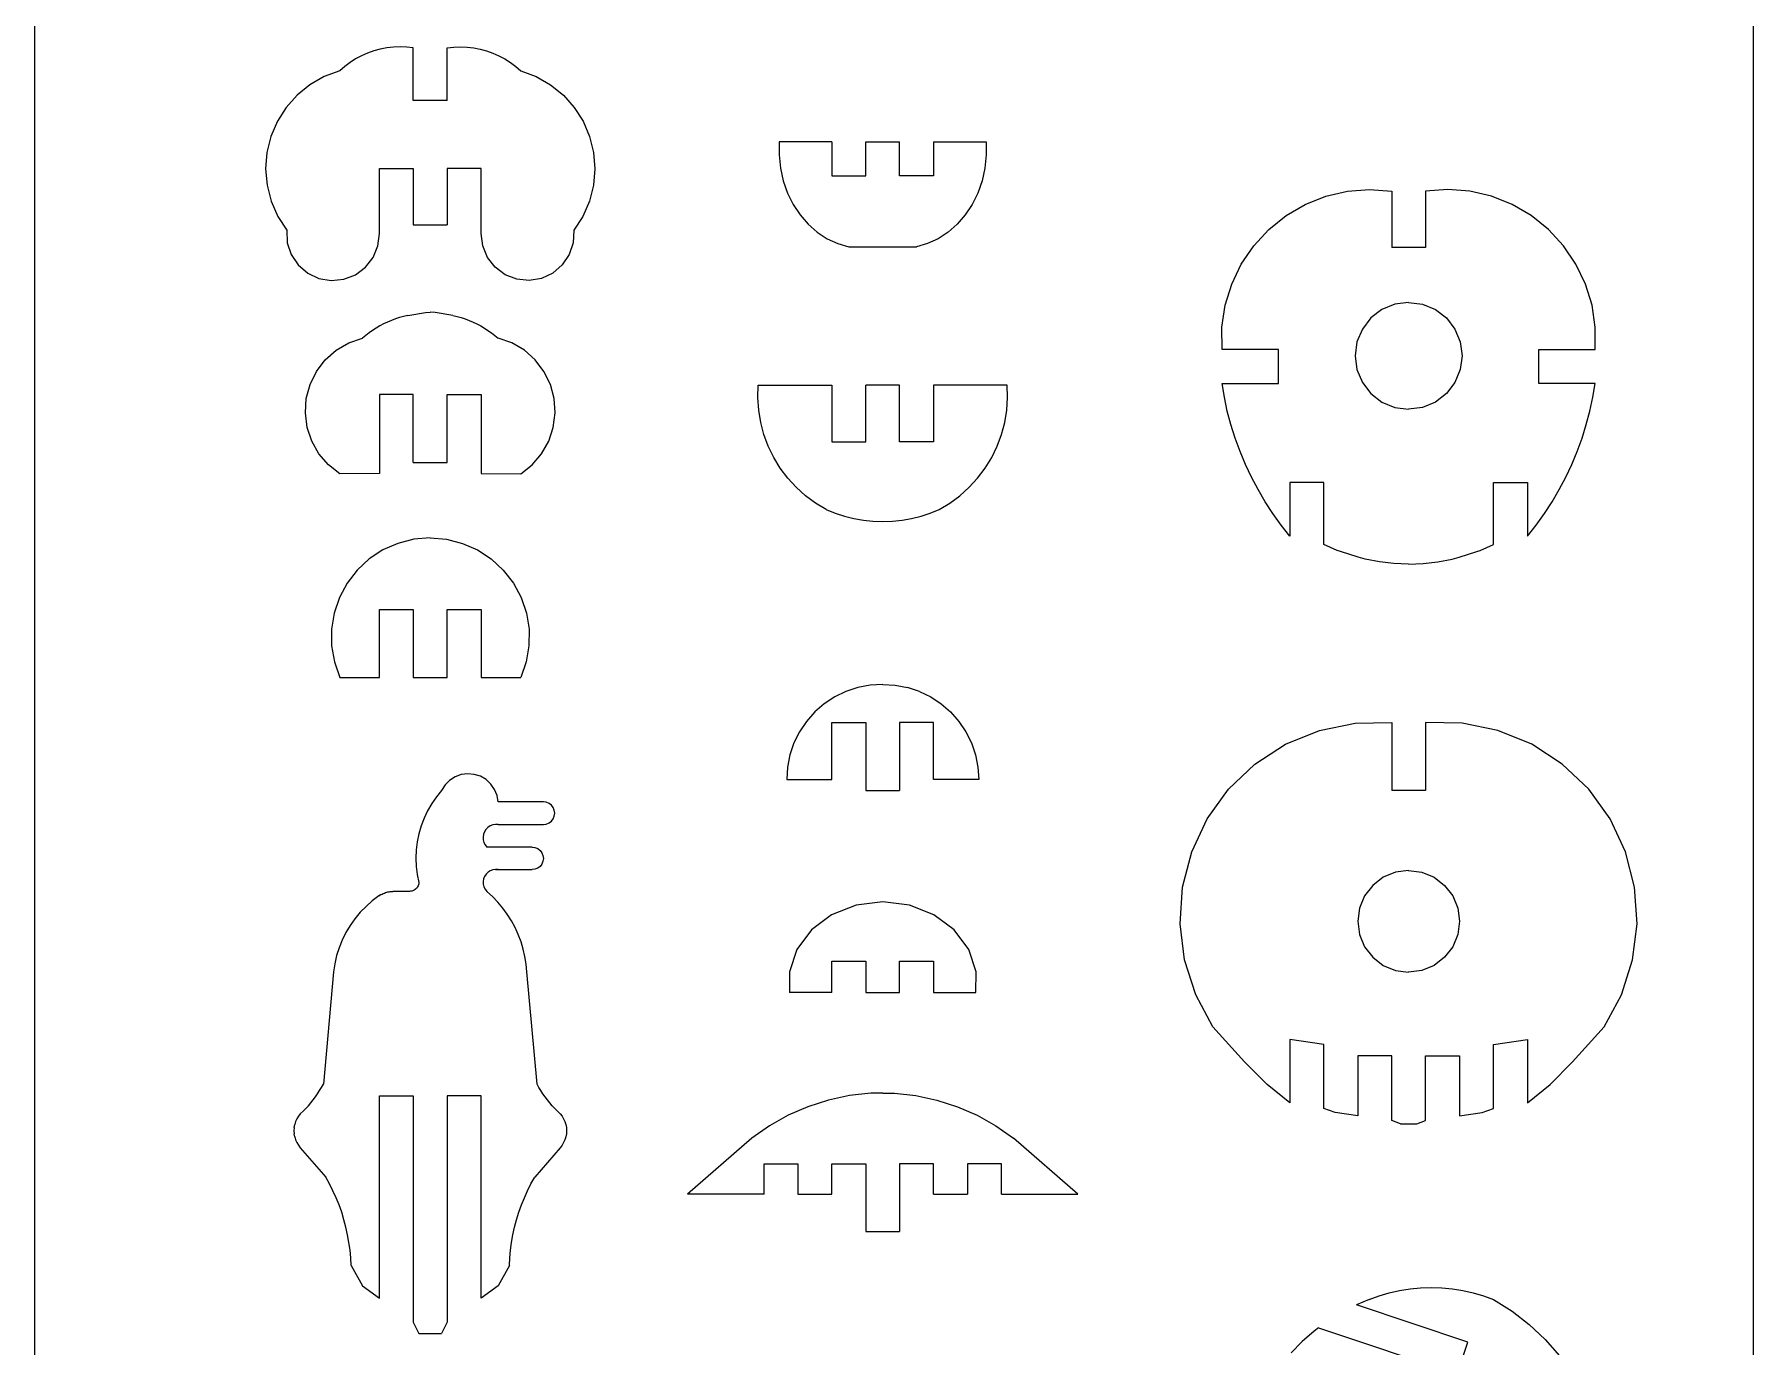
# Model space of a CAD drawing. Extents: x -4.72 to 4.72, y -4.2 to 4.2.
# Drawn here: x -4.724 to -1.829, y -1.803 to 0.407 of the extents above; entities that cross this region are included whole.
import ezdxf

# ---------------------------------------------------------------- set-up
doc = ezdxf.new("R2010")
doc.units = 0
doc.header["$MEASUREMENT"] = 0
doc.layers.get('0').update_dxf_attribs({"linetype": 'CONTINUOUS'})

msp = doc.modelspace()

# ---------------------------------------------------------------- linework, layer by layer
for p, q in [((-4.7244, 3.9529), (-4.7244, -3.991)), ((-1.8288, -3.991), (-1.8288, 3.9529)), ((-4.1526, 0.379), (-4.1632, 0.3753)), ((-4.1418, 0.382), (-4.1526, 0.379)), ((-4.1308, 0.3841), (-4.1418, 0.382)), ((-4.1197, 0.3854), (-4.1308, 0.3841)), ((-4.1085, 0.3858), (-4.1197, 0.3854)), ((-4.0973, 0.3854), (-4.1085, 0.3858)), ((-4.0862, 0.3842), (-4.0973, 0.3854)), ((-4.0862, 0.2953), (-4.0862, 0.3842)), ((-4.0291, 0.3842), (-4.018, 0.3854)), ((-4.0291, 0.2953), (-4.0291, 0.3842)), ((-4.018, 0.3854), (-4.0068, 0.3858)), ((-4.0068, 0.3858), (-3.9956, 0.3854)), ((-3.9956, 0.3854), (-3.9845, 0.3841)), ((-3.9845, 0.3841), (-3.9735, 0.382)), ((-3.9735, 0.382), (-3.9627, 0.379)), ((-3.9627, 0.379), (-3.9521, 0.3753)), ((-4.2016, 0.3527), (-4.21, 0.3453)), ((-4.1927, 0.3594), (-4.2016, 0.3527)), ((-4.1833, 0.3654), (-4.1927, 0.3594)), ((-4.1734, 0.3707), (-4.1833, 0.3654)), ((-4.1632, 0.3753), (-4.1734, 0.3707)), ((-3.9521, 0.3753), (-3.9419, 0.3707)), ((-3.9419, 0.3707), (-3.932, 0.3654)), ((-3.932, 0.3654), (-3.9226, 0.3594)), ((-3.9226, 0.3594), (-3.9137, 0.3527)), ((-3.9137, 0.3527), (-3.9053, 0.3453)), ((-4.2602, 0.322), (-4.2819, 0.3046)), ((-4.2361, 0.3357), (-4.2602, 0.322)), ((-4.21, 0.3453), (-4.2361, 0.3357)), ((-3.9053, 0.3453), (-3.8792, 0.3357)), ((-3.8792, 0.3357), (-3.8551, 0.322)), ((-3.8551, 0.322), (-3.8334, 0.3046)), ((-4.2819, 0.3046), (-4.3003, 0.2838)), ((-4.0291, 0.2953), (-4.0862, 0.2953)), ((-3.8334, 0.3046), (-3.815, 0.2838)), ((-4.3003, 0.2838), (-4.3152, 0.2604)), ((-3.815, 0.2838), (-3.8001, 0.2604)), ((-4.3261, 0.2349), (-4.3327, 0.2079)), ((-4.3152, 0.2604), (-4.3261, 0.2349)), ((-3.8001, 0.2604), (-3.7892, 0.2349)), ((-3.7892, 0.2349), (-3.7826, 0.2079)), ((-4.3327, 0.2079), (-4.3349, 0.1802)), ((-3.7826, 0.2079), (-3.7804, 0.1802)), ((-3.4699, 0.2256), (-3.4701, 0.2036)), ((-3.4701, 0.2036), (-3.4678, 0.1815)), ((-3.3814, 0.2256), (-3.4699, 0.2256)), ((-3.3814, 0.2256), (-3.3814, 0.1685)), ((-3.3242, 0.2256), (-3.2671, 0.2256)), ((-3.3242, 0.1685), (-3.3242, 0.2256)), ((-3.2671, 0.1685), (-3.2671, 0.2256)), ((-3.2099, 0.2256), (-3.2099, 0.1685)), ((-3.2099, 0.2256), (-3.1214, 0.2256)), ((-3.1212, 0.2036), (-3.1235, 0.1815)), ((-3.1214, 0.2256), (-3.1212, 0.2036)), ((-4.3349, 0.1802), (-4.3325, 0.1526)), ((-4.1434, 0.0714), (-4.1433, 0.181)), ((-4.1433, 0.181), (-4.0862, 0.181)), ((-4.0862, 0.181), (-4.0862, 0.0857)), ((-4.0291, 0.181), (-4.0291, 0.0857)), ((-3.972, 0.181), (-4.0291, 0.181)), ((-3.9719, 0.0714), (-3.972, 0.181)), ((-3.7804, 0.1802), (-3.7828, 0.1526)), ((-3.4678, 0.1815), (-3.463, 0.16)), ((-3.1235, 0.1815), (-3.1283, 0.16)), ((-4.3325, 0.1526), (-4.3256, 0.1257)), ((-3.7828, 0.1526), (-3.7897, 0.1257)), ((-3.463, 0.16), (-3.4558, 0.1395)), ((-3.3814, 0.1685), (-3.3242, 0.1685)), ((-3.2099, 0.1685), (-3.2671, 0.1685)), ((-3.1283, 0.16), (-3.1355, 0.1395)), ((-2.5129, 0.1426), (-2.4757, 0.1455)), ((-2.4757, 0.1455), (-2.4384, 0.1429)), ((-2.344, 0.1455), (-2.3813, 0.1429)), ((-2.3068, 0.1426), (-2.344, 0.1455)), ((-4.3256, 0.1257), (-4.3145, 0.1002)), ((-3.7897, 0.1257), (-3.8008, 0.1002)), ((-3.4558, 0.1395), (-3.4462, 0.1202)), ((-3.4462, 0.1202), (-3.4346, 0.1026)), ((-3.1451, 0.1202), (-3.1567, 0.1026)), ((-3.1355, 0.1395), (-3.1451, 0.1202)), ((-2.6163, 0.1016), (-2.584, 0.1204)), ((-2.584, 0.1204), (-2.5493, 0.1342)), ((-2.5493, 0.1342), (-2.5129, 0.1426)), ((-2.4384, 0.1429), (-2.4384, 0.0476)), ((-2.3813, 0.1429), (-2.3813, 0.0476)), ((-2.2704, 0.1342), (-2.3068, 0.1426)), ((-2.2357, 0.1204), (-2.2704, 0.1342)), ((-2.2034, 0.1016), (-2.2357, 0.1204)), ((-4.3145, 0.1002), (-4.2994, 0.0769)), ((-3.8008, 0.1002), (-3.8159, 0.0769)), ((-3.4346, 0.1026), (-3.421, 0.087)), ((-3.421, 0.087), (-3.4058, 0.0735)), ((-3.1703, 0.087), (-3.1855, 0.0735)), ((-3.1567, 0.1026), (-3.1703, 0.087)), ((-2.6454, 0.0782), (-2.6163, 0.1016)), ((-2.1742, 0.0782), (-2.2034, 0.1016)), ((-4.2994, 0.0769), (-4.2984, 0.0559)), ((-4.146, 0.0506), (-4.1434, 0.0714)), ((-4.0862, 0.0857), (-4.0291, 0.0857)), ((-3.9693, 0.0506), (-3.9719, 0.0714)), ((-3.8159, 0.0769), (-3.8169, 0.0559)), ((-3.4058, 0.0735), (-3.3891, 0.0626)), ((-3.3891, 0.0626), (-3.3713, 0.0543)), ((-3.2022, 0.0626), (-3.22, 0.0543)), ((-3.1855, 0.0735), (-3.2022, 0.0626)), ((-2.6707, 0.0508), (-2.6454, 0.0782)), ((-2.1489, 0.0508), (-2.1742, 0.0782)), ((-4.2984, 0.0559), (-4.2917, 0.036)), ((-4.2917, 0.036), (-4.28, 0.0185)), ((-4.1669, 0.0145), (-4.154, 0.0311)), ((-4.154, 0.0311), (-4.146, 0.0506)), ((-3.9613, 0.0311), (-3.9693, 0.0506)), ((-3.9484, 0.0145), (-3.9613, 0.0311)), ((-3.8236, 0.036), (-3.8353, 0.0185)), ((-3.8169, 0.0559), (-3.8236, 0.036)), ((-3.3713, 0.0543), (-3.3528, 0.0488)), ((-3.3528, 0.0488), (-3.2385, 0.0488)), ((-3.22, 0.0543), (-3.2385, 0.0488)), ((-2.6917, 0.0199), (-2.6707, 0.0508)), ((-2.3813, 0.0476), (-2.4384, 0.0476)), ((-2.128, 0.0199), (-2.1489, 0.0508)), ((-4.28, 0.0185), (-4.2641, 0.0048)), ((-4.2641, 0.0048), (-4.2451, -0.0042)), ((-4.2034, -0.0057), (-4.1838, 0.0019)), ((-4.1838, 0.0019), (-4.1669, 0.0145)), ((-3.9315, 0.0019), (-3.9484, 0.0145)), ((-3.9119, -0.0057), (-3.9315, 0.0019)), ((-3.8512, 0.0048), (-3.8702, -0.0042)), ((-3.8353, 0.0185), (-3.8512, 0.0048)), ((-2.7078, -0.0138), (-2.6917, 0.0199)), ((-2.1118, -0.0138), (-2.128, 0.0199)), ((-4.2451, -0.0042), (-4.2243, -0.0077)), ((-4.2243, -0.0077), (-4.2034, -0.0057)), ((-3.891, -0.0077), (-3.9119, -0.0057)), ((-3.8702, -0.0042), (-3.891, -0.0077)), ((-2.7187, -0.0495), (-2.7078, -0.0138)), ((-2.1009, -0.0495), (-2.1118, -0.0138)), ((-2.7242, -0.0865), (-2.7187, -0.0495)), ((-2.4548, -0.0566), (-2.4735, -0.0709)), ((-2.4331, -0.0476), (-2.4548, -0.0566)), ((-2.4098, -0.0446), (-2.4331, -0.0476)), ((-2.4098, -0.0446), (-2.3865, -0.0476)), ((-2.3865, -0.0476), (-2.3648, -0.0566)), ((-2.3648, -0.0566), (-2.3462, -0.0709)), ((-2.0954, -0.0865), (-2.1009, -0.0495)), ((-4.1426, -0.0843), (-4.1488, -0.0879)), ((-4.1362, -0.081), (-4.1426, -0.0843)), ((-4.1297, -0.0779), (-4.1362, -0.081)), ((-4.1231, -0.0751), (-4.1297, -0.0779)), ((-4.1164, -0.0726), (-4.1231, -0.0751)), ((-4.1096, -0.0703), (-4.1164, -0.0726)), ((-4.1027, -0.0684), (-4.1096, -0.0703)), ((-4.0957, -0.0667), (-4.1027, -0.0684)), ((-4.0957, -0.0667), (-4.0657, -0.0615)), ((-4.0657, -0.0615), (-4.0576, -0.0612)), ((-4.0496, -0.0615), (-4.0576, -0.0612)), ((-4.0195, -0.0667), (-4.0496, -0.0615)), ((-4.0195, -0.0667), (-4.0126, -0.0684)), ((-4.0126, -0.0684), (-4.0057, -0.0703)), ((-4.0057, -0.0703), (-3.9989, -0.0726)), ((-3.9989, -0.0726), (-3.9922, -0.0751)), ((-3.9922, -0.0751), (-3.9856, -0.0779)), ((-3.9856, -0.0779), (-3.9791, -0.081)), ((-3.9791, -0.081), (-3.9727, -0.0843)), ((-3.9727, -0.0843), (-3.9665, -0.0879)), ((-2.7241, -0.1238), (-2.7242, -0.0865)), ((-2.4735, -0.0709), (-2.4878, -0.0896)), ((-2.3462, -0.0709), (-2.3319, -0.0896)), ((-2.0955, -0.1238), (-2.0954, -0.0865)), ((-4.2161, -0.1253), (-4.195, -0.1129)), ((-4.195, -0.1129), (-4.1719, -0.1048)), ((-4.1664, -0.1002), (-4.1719, -0.1048)), ((-4.1607, -0.0959), (-4.1664, -0.1002)), ((-4.1548, -0.0918), (-4.1607, -0.0959)), ((-4.1488, -0.0879), (-4.1548, -0.0918)), ((-3.9665, -0.0879), (-3.9605, -0.0918)), ((-3.9605, -0.0918), (-3.9546, -0.0959)), ((-3.9546, -0.0959), (-3.9489, -0.1002)), ((-3.9489, -0.1002), (-3.9434, -0.1048)), ((-3.9203, -0.1129), (-3.9434, -0.1048)), ((-3.8992, -0.1253), (-3.9203, -0.1129)), ((-2.4968, -0.1113), (-2.4998, -0.1346)), ((-2.4878, -0.0896), (-2.4968, -0.1113)), ((-2.3319, -0.0896), (-2.3229, -0.1113)), ((-2.3229, -0.1113), (-2.3198, -0.1346)), ((-4.2492, -0.1609), (-4.2344, -0.1415)), ((-4.2344, -0.1415), (-4.2161, -0.1253)), ((-3.8809, -0.1415), (-3.8992, -0.1253)), ((-3.8661, -0.1609), (-3.8809, -0.1415)), ((-2.6289, -0.1238), (-2.7241, -0.1238)), ((-2.6289, -0.181), (-2.6289, -0.1238)), ((-2.4998, -0.1346), (-2.4968, -0.1579)), ((-2.3198, -0.1346), (-2.3229, -0.1579)), ((-2.1907, -0.181), (-2.1907, -0.1238)), ((-2.1907, -0.1238), (-2.0955, -0.1238)), ((-4.26, -0.1829), (-4.2492, -0.1609)), ((-3.8553, -0.1829), (-3.8661, -0.1609)), ((-2.4968, -0.1579), (-2.4878, -0.1796)), ((-2.3229, -0.1579), (-2.3319, -0.1796)), ((-4.2664, -0.2065), (-4.26, -0.1829)), ((-4.1434, -0.2), (-4.1433, -0.3331)), ((-4.0862, -0.2), (-4.1434, -0.2)), ((-4.0862, -0.3143), (-4.0862, -0.2)), ((-4.0291, -0.2), (-3.9719, -0.2)), ((-4.0291, -0.3143), (-4.0291, -0.2)), ((-3.9719, -0.2), (-3.972, -0.3331)), ((-3.8489, -0.2065), (-3.8553, -0.1829)), ((-3.5058, -0.205), (-3.5052, -0.184)), ((-3.5052, -0.184), (-3.3814, -0.184)), ((-3.3814, -0.184), (-3.3814, -0.2793)), ((-3.3242, -0.2793), (-3.3242, -0.184)), ((-3.2671, -0.184), (-3.3242, -0.184)), ((-3.2671, -0.2793), (-3.2671, -0.184)), ((-3.2099, -0.184), (-3.2099, -0.2793)), ((-3.0861, -0.184), (-3.2099, -0.184)), ((-3.0855, -0.205), (-3.0861, -0.184)), ((-2.7202, -0.2044), (-2.7241, -0.181)), ((-2.7241, -0.181), (-2.6289, -0.181)), ((-2.4878, -0.1796), (-2.4735, -0.1982)), ((-2.4735, -0.1982), (-2.4548, -0.2125)), ((-2.3462, -0.1982), (-2.3648, -0.2125)), ((-2.3319, -0.1796), (-2.3462, -0.1982)), ((-2.0955, -0.181), (-2.1907, -0.181)), ((-2.0995, -0.2044), (-2.0955, -0.181)), ((-4.268, -0.2309), (-4.2664, -0.2065)), ((-4.2649, -0.2552), (-4.268, -0.2309)), ((-3.8504, -0.2552), (-3.8473, -0.2309)), ((-3.8473, -0.2309), (-3.8489, -0.2065)), ((-3.5045, -0.226), (-3.5058, -0.205)), ((-3.5011, -0.2468), (-3.5045, -0.226)), ((-3.0902, -0.2468), (-3.0868, -0.226)), ((-3.0868, -0.226), (-3.0855, -0.205)), ((-2.7152, -0.2276), (-2.7202, -0.2044)), ((-2.7091, -0.2506), (-2.7152, -0.2276)), ((-2.4548, -0.2125), (-2.4331, -0.2215)), ((-2.4331, -0.2215), (-2.4098, -0.2246)), ((-2.3865, -0.2215), (-2.4098, -0.2246)), ((-2.3648, -0.2125), (-2.3865, -0.2215)), ((-2.1106, -0.2506), (-2.1045, -0.2276)), ((-2.1045, -0.2276), (-2.0995, -0.2044)), ((-4.2572, -0.2784), (-4.2649, -0.2552)), ((-3.8581, -0.2784), (-3.8504, -0.2552)), ((-3.4957, -0.2671), (-3.5011, -0.2468)), ((-3.0956, -0.2671), (-3.0902, -0.2468)), ((-2.702, -0.2733), (-2.7091, -0.2506)), ((-2.1177, -0.2733), (-2.1106, -0.2506)), ((-4.2452, -0.2997), (-4.2572, -0.2784)), ((-3.8701, -0.2997), (-3.8581, -0.2784)), ((-3.4884, -0.2869), (-3.4957, -0.2671)), ((-3.4792, -0.3058), (-3.4884, -0.2869)), ((-3.3814, -0.2793), (-3.3242, -0.2793)), ((-3.2099, -0.2793), (-3.2671, -0.2793)), ((-3.1121, -0.3058), (-3.1029, -0.2869)), ((-3.1029, -0.2869), (-3.0956, -0.2671)), ((-2.6938, -0.2956), (-2.702, -0.2733)), ((-2.1258, -0.2956), (-2.1177, -0.2733)), ((-4.2293, -0.3182), (-4.2452, -0.2997)), ((-4.21, -0.3334), (-4.2293, -0.3182)), ((-4.0862, -0.3143), (-4.0291, -0.3143)), ((-3.9053, -0.3334), (-3.886, -0.3182)), ((-3.886, -0.3182), (-3.8701, -0.2997)), ((-3.4683, -0.3238), (-3.4792, -0.3058)), ((-3.123, -0.3238), (-3.1121, -0.3058)), ((-2.6847, -0.3175), (-2.6938, -0.2956)), ((-2.6745, -0.339), (-2.6847, -0.3175)), ((-2.1451, -0.339), (-2.135, -0.3175)), ((-2.135, -0.3175), (-2.1258, -0.2956)), ((-4.1433, -0.3331), (-4.21, -0.3334)), ((-3.972, -0.3331), (-3.9053, -0.3334)), ((-3.4556, -0.3406), (-3.4683, -0.3238)), ((-3.4415, -0.3561), (-3.4556, -0.3406)), ((-3.1498, -0.3561), (-3.1357, -0.3406)), ((-3.1357, -0.3406), (-3.123, -0.3238)), ((-2.6634, -0.36), (-2.6745, -0.339)), ((-2.1562, -0.36), (-2.1451, -0.339)), ((-3.4258, -0.3702), (-3.4415, -0.3561)), ((-3.4089, -0.3827), (-3.4258, -0.3702)), ((-3.1824, -0.3827), (-3.1655, -0.3702)), ((-3.1655, -0.3702), (-3.1498, -0.3561)), ((-2.6514, -0.3805), (-2.6634, -0.36)), ((-2.6099, -0.3479), (-2.6098, -0.3479)), ((-2.5527, -0.3479), (-2.6098, -0.3479)), ((-2.6098, -0.3479), (-2.6098, -0.4384)), ((-2.5527, -0.4523), (-2.5527, -0.3479)), ((-2.267, -0.4523), (-2.267, -0.3479)), ((-2.267, -0.3479), (-2.2098, -0.3479)), ((-2.2098, -0.3479), (-2.2098, -0.4384)), ((-2.1683, -0.3805), (-2.1562, -0.36)), ((-3.3909, -0.3936), (-3.4089, -0.3827)), ((-3.3909, -0.3936), (-3.3757, -0.3996)), ((-3.3757, -0.3996), (-3.3602, -0.4046)), ((-3.3602, -0.4046), (-3.3443, -0.4085)), ((-3.247, -0.4085), (-3.2311, -0.4046)), ((-3.2311, -0.4046), (-3.2156, -0.3996)), ((-3.2156, -0.3996), (-3.2004, -0.3936)), ((-3.2004, -0.3936), (-3.1824, -0.3827)), ((-2.6384, -0.4004), (-2.6514, -0.3805)), ((-2.6246, -0.4197), (-2.6384, -0.4004)), ((-2.1951, -0.4197), (-2.1812, -0.4004)), ((-2.1812, -0.4004), (-2.1683, -0.3805)), ((-3.3443, -0.4085), (-3.3282, -0.4113)), ((-3.3282, -0.4113), (-3.312, -0.413)), ((-3.312, -0.413), (-3.2956, -0.4136)), ((-3.2956, -0.4136), (-3.2793, -0.413)), ((-3.2793, -0.413), (-3.2631, -0.4113)), ((-3.2631, -0.4113), (-3.247, -0.4085)), ((-2.6098, -0.4384), (-2.6246, -0.4197)), ((-2.2098, -0.4384), (-2.1951, -0.4197)), ((-4.1373, -0.4616), (-4.1604, -0.4768)), ((-4.112, -0.4505), (-4.1373, -0.4616)), ((-4.0852, -0.4437), (-4.112, -0.4505)), ((-4.0576, -0.4414), (-4.0852, -0.4437)), ((-4.0576, -0.4414), (-4.0301, -0.4437)), ((-4.0301, -0.4437), (-4.0033, -0.4505)), ((-4.0033, -0.4505), (-3.978, -0.4616)), ((-3.978, -0.4616), (-3.9549, -0.4768)), ((-2.5302, -0.4623), (-2.5527, -0.4523)), ((-2.5248, -0.4642), (-2.5302, -0.4623)), ((-2.2948, -0.4642), (-2.2895, -0.4623)), ((-2.2895, -0.4623), (-2.267, -0.4523)), ((-4.1604, -0.4768), (-4.1807, -0.4956)), ((-3.9549, -0.4768), (-3.9346, -0.4956)), ((-2.4949, -0.4739), (-2.5248, -0.4642)), ((-2.4832, -0.477), (-2.4949, -0.4739)), ((-2.4589, -0.4817), (-2.4832, -0.477)), ((-2.4345, -0.4845), (-2.4589, -0.4817)), ((-2.4098, -0.4854), (-2.4345, -0.4845)), ((-2.4098, -0.4854), (-2.3852, -0.4845)), ((-2.3852, -0.4845), (-2.3607, -0.4817)), ((-2.3607, -0.4817), (-2.3365, -0.477)), ((-2.3365, -0.477), (-2.3248, -0.4739)), ((-2.3248, -0.4739), (-2.2948, -0.4642)), ((-4.1976, -0.5174), (-4.2107, -0.5418)), ((-4.1807, -0.4956), (-4.1976, -0.5174)), ((-3.9346, -0.4956), (-3.9177, -0.5174)), ((-3.9177, -0.5174), (-3.9046, -0.5418)), ((-4.2107, -0.5418), (-4.2196, -0.568)), ((-3.9046, -0.5418), (-3.8957, -0.568)), ((-4.2196, -0.568), (-4.224, -0.5953)), ((-4.1434, -0.562), (-4.0862, -0.562)), ((-4.1434, -0.6763), (-4.1434, -0.562)), ((-4.0862, -0.562), (-4.0862, -0.6763)), ((-4.0291, -0.562), (-3.9719, -0.562)), ((-4.0291, -0.6763), (-4.0291, -0.562)), ((-3.9719, -0.562), (-3.972, -0.6762)), ((-3.8957, -0.568), (-3.8913, -0.5953)), ((-4.224, -0.5953), (-4.2239, -0.6229)), ((-3.8913, -0.5953), (-3.8914, -0.6229)), ((-4.2239, -0.6229), (-4.2192, -0.6502)), ((-3.8914, -0.6229), (-3.8961, -0.6502)), ((-4.2192, -0.6502), (-4.21, -0.6763)), ((-3.8961, -0.6502), (-3.9053, -0.6763)), ((-4.21, -0.6763), (-4.1434, -0.6763)), ((-4.0862, -0.6763), (-4.0291, -0.6763)), ((-3.972, -0.6762), (-3.9053, -0.6763)), ((-3.3375, -0.6934), (-3.3575, -0.6999)), ((-3.3167, -0.6895), (-3.3375, -0.6934)), ((-3.2956, -0.6884), (-3.3167, -0.6895)), ((-3.2956, -0.6884), (-3.2746, -0.6895)), ((-3.2746, -0.6895), (-3.2538, -0.6934)), ((-3.2338, -0.6999), (-3.2538, -0.6934)), ((-3.3941, -0.7207), (-3.4101, -0.7345)), ((-3.3765, -0.7091), (-3.3941, -0.7207)), ((-3.3575, -0.6999), (-3.3765, -0.7091)), ((-3.2338, -0.6999), (-3.2148, -0.7091)), ((-3.2148, -0.7091), (-3.1972, -0.7207)), ((-3.1972, -0.7207), (-3.1812, -0.7345)), ((-3.424, -0.7503), (-3.4358, -0.7678)), ((-3.4101, -0.7345), (-3.424, -0.7503)), ((-3.3814, -0.7522), (-3.3242, -0.7522)), ((-3.3814, -0.8484), (-3.3814, -0.7522)), ((-3.3242, -0.7522), (-3.3242, -0.8665)), ((-3.2671, -0.7522), (-3.2671, -0.8665)), ((-3.2099, -0.7522), (-3.2671, -0.7522)), ((-3.2099, -0.8484), (-3.2099, -0.7522)), ((-3.1812, -0.7345), (-3.1673, -0.7503)), ((-3.1673, -0.7503), (-3.1555, -0.7678)), ((-2.4999, -0.7534), (-2.4384, -0.7525)), ((-2.4384, -0.7525), (-2.4384, -0.8668)), ((-2.3198, -0.7534), (-2.3813, -0.7525)), ((-2.3813, -0.7525), (-2.3813, -0.8668)), ((-3.4358, -0.7678), (-3.4451, -0.7867)), ((-3.1555, -0.7678), (-3.1462, -0.7867)), ((-2.617, -0.789), (-2.5601, -0.7657)), ((-2.5601, -0.7657), (-2.4999, -0.7534)), ((-2.2596, -0.7657), (-2.3198, -0.7534)), ((-2.2026, -0.789), (-2.2596, -0.7657)), ((-3.4519, -0.8067), (-3.456, -0.8274)), ((-3.4451, -0.7867), (-3.4519, -0.8067)), ((-3.1462, -0.7867), (-3.1394, -0.8067)), ((-3.1394, -0.8067), (-3.1353, -0.8274)), ((-2.6686, -0.8224), (-2.617, -0.789)), ((-2.151, -0.8224), (-2.2026, -0.789)), ((-3.9946, -0.8387), (-4.0054, -0.8401)), ((-3.9836, -0.8396), (-3.9946, -0.8387)), ((-3.9732, -0.8429), (-3.9836, -0.8396)), ((-3.456, -0.8274), (-3.4573, -0.8484)), ((-3.1353, -0.8274), (-3.134, -0.8484)), ((-2.7132, -0.8647), (-2.6686, -0.8224)), ((-2.1065, -0.8647), (-2.151, -0.8224)), ((-4.0386, -0.8668), (-4.0474, -0.8775)), ((-4.0327, -0.8575), (-4.0386, -0.8668)), ((-4.025, -0.8498), (-4.0327, -0.8575)), ((-4.0157, -0.8439), (-4.025, -0.8498)), ((-4.0054, -0.8401), (-4.0157, -0.8439)), ((-3.9637, -0.8484), (-3.9732, -0.8429)), ((-3.9556, -0.8559), (-3.9637, -0.8484)), ((-3.9494, -0.8649), (-3.9556, -0.8559)), ((-3.9452, -0.875), (-3.9494, -0.8649)), ((-3.4573, -0.8484), (-3.3814, -0.8484)), ((-3.3242, -0.8665), (-3.2671, -0.8665)), ((-3.134, -0.8484), (-3.2099, -0.8484)), ((-2.7491, -0.9146), (-2.7132, -0.8647)), ((-2.3813, -0.8668), (-2.4384, -0.8668)), ((-2.0706, -0.9146), (-2.1065, -0.8647)), ((-4.0552, -0.8888), (-4.0622, -0.9008)), ((-4.0474, -0.8775), (-4.0552, -0.8888)), ((-3.9434, -0.8858), (-3.9452, -0.875)), ((-3.8671, -0.8858), (-3.9434, -0.8858)), ((-3.8622, -0.8865), (-3.8671, -0.8858)), ((-3.8576, -0.8884), (-3.8622, -0.8865)), ((-3.8537, -0.8914), (-3.8576, -0.8884)), ((-3.8507, -0.8954), (-3.8537, -0.8914)), ((-3.8487, -0.8999), (-3.8507, -0.8954)), ((-4.073, -0.9263), (-4.0769, -0.9395)), ((-4.0681, -0.9133), (-4.073, -0.9263)), ((-4.0622, -0.9008), (-4.0681, -0.9133)), ((-3.9568, -0.9265), (-3.9606, -0.9291)), ((-3.9525, -0.9247), (-3.9568, -0.9265)), ((-3.948, -0.9238), (-3.9525, -0.9247)), ((-3.9434, -0.9239), (-3.948, -0.9238)), ((-3.9434, -0.9239), (-3.8671, -0.9239)), ((-3.8671, -0.9239), (-3.8622, -0.9233)), ((-3.8622, -0.9233), (-3.8576, -0.9214)), ((-3.8576, -0.9214), (-3.8537, -0.9183)), ((-3.8537, -0.9183), (-3.8507, -0.9144)), ((-3.8507, -0.9144), (-3.8487, -0.9098)), ((-3.8481, -0.9049), (-3.8487, -0.8999)), ((-3.8487, -0.9098), (-3.8481, -0.9049)), ((-2.7752, -0.9703), (-2.7491, -0.9146)), ((-2.0445, -0.9703), (-2.0706, -0.9146)), ((-4.0796, -0.9531), (-4.0813, -0.9668)), ((-4.0769, -0.9395), (-4.0796, -0.9531)), ((-3.9679, -0.9406), (-3.9686, -0.9451)), ((-3.9686, -0.9451), (-3.9684, -0.9498)), ((-3.9684, -0.9498), (-3.9673, -0.9542)), ((-3.9663, -0.9363), (-3.9679, -0.9406)), ((-3.9673, -0.9542), (-3.9652, -0.9584)), ((-3.9638, -0.9324), (-3.9663, -0.9363)), ((-3.9606, -0.9291), (-3.9638, -0.9324)), ((-4.0813, -0.9668), (-4.0818, -0.9807)), ((-4.0818, -0.9807), (-4.0812, -0.9945)), ((-3.9652, -0.9584), (-3.9624, -0.962)), ((-3.8862, -0.962), (-3.9624, -0.962)), ((-3.8862, -0.962), (-3.8813, -0.9627)), ((-3.8813, -0.9627), (-3.8767, -0.9646)), ((-3.8767, -0.9646), (-3.8727, -0.9676)), ((-3.8727, -0.9676), (-3.8697, -0.9716)), ((-3.8697, -0.9716), (-3.8678, -0.9761)), ((-3.8678, -0.9761), (-3.8671, -0.9811)), ((-3.8671, -0.9811), (-3.8678, -0.986)), ((-2.7905, -1.0298), (-2.7752, -0.9703)), ((-2.0292, -1.0298), (-2.0445, -0.9703)), ((-4.0812, -0.9945), (-4.0795, -1.0082)), ((-4.0795, -1.0082), (-4.0767, -1.0218)), ((-3.9662, -1.0115), (-3.9678, -1.0157)), ((-3.9637, -1.0077), (-3.9662, -1.0115)), ((-3.9604, -1.0046), (-3.9637, -1.0077)), ((-3.9566, -1.0021), (-3.9604, -1.0046)), ((-3.9524, -1.0005), (-3.9566, -1.0021)), ((-3.9479, -0.9998), (-3.9524, -1.0005)), ((-3.9479, -0.9998), (-3.8862, -1.0001)), ((-3.9434, -1.0001), (-3.9479, -0.9998)), ((-3.9434, -1.0001), (-3.8862, -1.0001)), ((-3.8813, -0.9995), (-3.8862, -1.0001)), ((-3.8767, -0.9976), (-3.8813, -0.9995)), ((-3.8727, -0.9945), (-3.8767, -0.9976)), ((-3.8697, -0.9906), (-3.8727, -0.9945)), ((-3.8678, -0.986), (-3.8697, -0.9906)), ((-2.4527, -1.0128), (-2.4704, -1.0265)), ((-2.432, -1.0043), (-2.4527, -1.0128)), ((-2.4098, -1.0013), (-2.432, -1.0043)), ((-2.4098, -1.0013), (-2.3876, -1.0043)), ((-2.4098, -1.0013), (-2.4098, -1.0026)), ((-2.3876, -1.0043), (-2.367, -1.0128)), ((-2.367, -1.0128), (-2.3492, -1.0265)), ((-4.1417, -1.0427), (-4.1406, -1.0421)), ((-4.1406, -1.0421), (-4.1388, -1.0411)), ((-4.1388, -1.0411), (-4.1369, -1.0402)), ((-4.1369, -1.0402), (-4.135, -1.0395)), ((-4.135, -1.0395), (-4.133, -1.0388)), ((-4.133, -1.0388), (-4.131, -1.0382)), ((-4.131, -1.0382), (-4.129, -1.0377)), ((-4.129, -1.0377), (-4.127, -1.0373)), ((-4.127, -1.0373), (-4.1249, -1.037)), ((-4.1249, -1.037), (-4.1229, -1.0368)), ((-4.1229, -1.0368), (-4.1208, -1.0368)), ((-4.0928, -1.0368), (-4.1208, -1.0368)), ((-4.0908, -1.0366), (-4.0928, -1.0368)), ((-4.0888, -1.0363), (-4.0908, -1.0366)), ((-4.0869, -1.0356), (-4.0888, -1.0363)), ((-4.085, -1.0348), (-4.0869, -1.0356)), ((-4.0833, -1.0337), (-4.085, -1.0348)), ((-4.0818, -1.0324), (-4.0833, -1.0337)), ((-4.0804, -1.031), (-4.0818, -1.0324)), ((-4.0792, -1.0293), (-4.0804, -1.031)), ((-4.0782, -1.0276), (-4.0792, -1.0293)), ((-4.0775, -1.0257), (-4.0782, -1.0276)), ((-4.077, -1.0238), (-4.0775, -1.0257)), ((-4.0767, -1.0218), (-4.077, -1.0238)), ((-3.9678, -1.0157), (-3.9686, -1.0202)), ((-3.9686, -1.0202), (-3.9684, -1.0248)), ((-3.9684, -1.0248), (-3.9673, -1.0291)), ((-3.9673, -1.0291), (-3.9652, -1.0332)), ((-3.9652, -1.0332), (-3.9624, -1.0368)), ((-3.9528, -1.0455), (-3.9624, -1.0368)), ((-2.7945, -1.0912), (-2.7905, -1.0298)), ((-2.4704, -1.0265), (-2.4841, -1.0442)), ((-2.3492, -1.0265), (-2.3356, -1.0442)), ((-2.0252, -1.0912), (-2.0292, -1.0298)), ((-4.1658, -1.0619), (-4.1755, -1.0719)), ((-4.1553, -1.0527), (-4.1658, -1.0619)), ((-4.1442, -1.0443), (-4.1553, -1.0527)), ((-4.1417, -1.0427), (-4.1442, -1.0443)), ((-4.1442, -1.0443), (-4.1424, -1.0431)), ((-4.1424, -1.0431), (-4.1417, -1.0427)), ((-3.9439, -1.0549), (-3.9528, -1.0455)), ((-3.9355, -1.0648), (-3.9439, -1.0549)), ((-3.9279, -1.0753), (-3.9355, -1.0648)), ((-3.3404, -1.0597), (-3.3816, -1.076)), ((-3.2955, -1.0541), (-3.3404, -1.0597)), ((-3.2506, -1.0597), (-3.2955, -1.0541)), ((-3.2094, -1.076), (-3.2506, -1.0597)), ((-2.4926, -1.0649), (-2.4955, -1.0871)), ((-2.4841, -1.0442), (-2.4926, -1.0649)), ((-2.3356, -1.0442), (-2.327, -1.0649)), ((-2.327, -1.0649), (-2.3241, -1.0871)), ((-4.1925, -1.0941), (-4.1997, -1.1061)), ((-4.1845, -1.0827), (-4.1925, -1.0941)), ((-4.1755, -1.0719), (-4.1845, -1.0827)), ((-3.921, -1.0863), (-3.9279, -1.0753)), ((-3.9148, -1.0977), (-3.921, -1.0863)), ((-3.9094, -1.1095), (-3.9148, -1.0977)), ((-3.3816, -1.076), (-3.4158, -1.1017)), ((-3.1752, -1.1017), (-3.2094, -1.076)), ((-2.7871, -1.1522), (-2.7945, -1.0912)), ((-2.4955, -1.0871), (-2.4926, -1.1093)), ((-2.3241, -1.0871), (-2.327, -1.1093)), ((-2.0326, -1.1522), (-2.0252, -1.0912)), ((-4.2059, -1.1186), (-4.2111, -1.1316)), ((-4.1997, -1.1061), (-4.2059, -1.1186)), ((-3.9048, -1.1216), (-3.9094, -1.1095)), ((-3.901, -1.134), (-3.9048, -1.1216)), ((-3.4158, -1.1017), (-3.4402, -1.1348)), ((-3.1508, -1.1348), (-3.1752, -1.1017)), ((-2.4926, -1.1093), (-2.4841, -1.1299)), ((-2.327, -1.1093), (-2.3356, -1.1299)), ((-4.2153, -1.1449), (-4.2184, -1.1585)), ((-4.2111, -1.1316), (-4.2153, -1.1449)), ((-3.8981, -1.1466), (-3.901, -1.134)), ((-3.896, -1.1594), (-3.8981, -1.1466)), ((-3.4402, -1.1348), (-3.4528, -1.1724)), ((-3.3814, -1.1544), (-3.3242, -1.1544)), ((-3.3814, -1.2072), (-3.3814, -1.1544)), ((-3.3242, -1.1544), (-3.3242, -1.2072)), ((-3.2671, -1.1544), (-3.2099, -1.1544)), ((-3.2671, -1.2072), (-3.2671, -1.1544)), ((-3.2099, -1.1544), (-3.2099, -1.2072)), ((-3.1382, -1.1724), (-3.1508, -1.1348)), ((-2.7685, -1.2108), (-2.7871, -1.1522)), ((-2.4841, -1.1299), (-2.4704, -1.1477)), ((-2.4704, -1.1477), (-2.4527, -1.1613)), ((-2.3492, -1.1477), (-2.367, -1.1613)), ((-2.3356, -1.1299), (-2.3492, -1.1477)), ((-2.0511, -1.2108), (-2.0326, -1.1522)), ((-4.2205, -1.1724), (-4.2377, -1.3613)), ((-4.2184, -1.1585), (-4.2205, -1.1724)), ((-3.8948, -1.1724), (-3.896, -1.1594)), ((-3.8776, -1.3613), (-3.8948, -1.1724)), ((-3.4528, -1.1724), (-3.4526, -1.2072)), ((-3.1385, -1.2072), (-3.1382, -1.1724)), ((-2.4527, -1.1613), (-2.432, -1.1699)), ((-2.432, -1.1699), (-2.4098, -1.1728)), ((-2.3876, -1.1699), (-2.4098, -1.1728)), ((-2.4098, -1.1716), (-2.4098, -1.1728)), ((-2.367, -1.1613), (-2.3876, -1.1699)), ((-3.3814, -1.2072), (-3.4526, -1.2072)), ((-3.3242, -1.2072), (-3.2671, -1.2072)), ((-3.2099, -1.2072), (-3.1385, -1.2072)), ((-2.7394, -1.2649), (-2.7685, -1.2108)), ((-2.0803, -1.2649), (-2.0511, -1.2108)), ((-2.686, -1.324), (-2.7394, -1.2649)), ((-2.1336, -1.324), (-2.0803, -1.2649)), ((-2.5527, -1.2946), (-2.6098, -1.2859)), ((-2.6098, -1.2859), (-2.6098, -1.393)), ((-2.5527, -1.4024), (-2.5527, -1.2946)), ((-2.267, -1.2946), (-2.2098, -1.2859)), ((-2.267, -1.4024), (-2.267, -1.2946)), ((-2.2098, -1.2859), (-2.2098, -1.393)), ((-2.6479, -1.3621), (-2.686, -1.324)), ((-2.4955, -1.3137), (-2.4955, -1.4149)), ((-2.4384, -1.3137), (-2.4955, -1.3137)), ((-2.4384, -1.4227), (-2.4384, -1.3137)), ((-2.3813, -1.4227), (-2.3813, -1.3137)), ((-2.3813, -1.3137), (-2.3241, -1.3137)), ((-2.3241, -1.3137), (-2.3241, -1.4149)), ((-2.1717, -1.3621), (-2.1336, -1.324)), ((-4.2588, -1.3929), (-4.2549, -1.3879)), ((-4.2549, -1.3879), (-4.251, -1.3829)), ((-4.251, -1.3829), (-4.2474, -1.3777)), ((-4.2474, -1.3777), (-4.244, -1.3723)), ((-4.244, -1.3723), (-4.2407, -1.3669)), ((-4.2407, -1.3669), (-4.2377, -1.3613)), ((-4.1434, -1.3811), (-4.0862, -1.3811)), ((-4.1434, -1.7219), (-4.1434, -1.3811)), ((-4.0862, -1.3811), (-4.0862, -1.7621)), ((-3.9719, -1.3811), (-4.0291, -1.3811)), ((-4.0291, -1.3811), (-4.0291, -1.7621)), ((-3.9719, -1.7219), (-3.9719, -1.3811)), ((-3.8746, -1.3669), (-3.8776, -1.3613)), ((-3.8713, -1.3723), (-3.8746, -1.3669)), ((-3.8679, -1.3777), (-3.8713, -1.3723)), ((-3.8643, -1.3829), (-3.8679, -1.3777)), ((-3.8604, -1.3879), (-3.8643, -1.3829)), ((-3.8565, -1.3929), (-3.8604, -1.3879)), ((-3.387, -1.3882), (-3.4215, -1.3993)), ((-3.3515, -1.3806), (-3.387, -1.3882)), ((-3.3155, -1.3767), (-3.3515, -1.3806)), ((-3.2956, -1.3766), (-3.3155, -1.3767)), ((-3.2956, -1.3766), (-3.2758, -1.3767)), ((-3.2758, -1.3767), (-3.2398, -1.3806)), ((-3.2398, -1.3806), (-3.2043, -1.3882)), ((-3.2043, -1.3882), (-3.1698, -1.3993)), ((-2.6098, -1.393), (-2.6479, -1.3621)), ((-2.2098, -1.393), (-2.1717, -1.3621)), ((-4.2797, -1.4152), (-4.2823, -1.4197)), ((-4.2765, -1.4111), (-4.2797, -1.4152)), ((-4.2765, -1.4111), (-4.2718, -1.4068)), ((-4.2718, -1.4068), (-4.2673, -1.4023)), ((-4.2673, -1.4023), (-4.263, -1.3977)), ((-4.263, -1.3977), (-4.2588, -1.3929)), ((-3.8523, -1.3977), (-3.8565, -1.3929)), ((-3.848, -1.4023), (-3.8523, -1.3977)), ((-3.8435, -1.4068), (-3.848, -1.4023)), ((-3.8388, -1.4111), (-3.8435, -1.4068)), ((-3.8388, -1.4111), (-3.8356, -1.4152)), ((-3.8356, -1.4152), (-3.833, -1.4197)), ((-3.4548, -1.4138), (-3.4863, -1.4316)), ((-3.4215, -1.3993), (-3.4548, -1.4138)), ((-3.1698, -1.3993), (-3.1365, -1.4138)), ((-3.1365, -1.4138), (-3.105, -1.4316)), ((-2.5336, -1.4089), (-2.5527, -1.4024)), ((-2.4955, -1.4149), (-2.5336, -1.4089)), ((-2.3241, -1.4149), (-2.286, -1.4089)), ((-2.286, -1.4089), (-2.267, -1.4024)), ((-4.2869, -1.4346), (-4.2872, -1.4398)), ((-4.2872, -1.4398), (-4.2869, -1.445)), ((-4.2869, -1.4346), (-4.286, -1.4295)), ((-4.286, -1.4502), (-4.2869, -1.445)), ((-4.2845, -1.4245), (-4.286, -1.4295)), ((-4.2823, -1.4197), (-4.2845, -1.4245)), ((-3.833, -1.4197), (-3.8308, -1.4245)), ((-3.8308, -1.4245), (-3.8293, -1.4295)), ((-3.8293, -1.4295), (-3.8284, -1.4346)), ((-3.8284, -1.445), (-3.8293, -1.4502)), ((-3.8284, -1.4346), (-3.8281, -1.4398)), ((-3.8281, -1.4398), (-3.8284, -1.445)), ((-3.4863, -1.4316), (-3.516, -1.4526)), ((-3.105, -1.4316), (-3.0753, -1.4526)), ((-2.4234, -1.428), (-2.4384, -1.4227)), ((-2.4234, -1.428), (-2.3962, -1.428)), ((-2.3962, -1.428), (-2.3813, -1.4227)), ((-4.286, -1.4502), (-4.2845, -1.4552)), ((-4.2845, -1.4552), (-4.2823, -1.4599)), ((-4.2823, -1.4599), (-4.2797, -1.4644)), ((-4.2797, -1.4644), (-4.2765, -1.4686)), ((-4.2765, -1.4686), (-4.2337, -1.5179)), ((-3.8388, -1.4686), (-3.8816, -1.5179)), ((-3.8356, -1.4644), (-3.8388, -1.4686)), ((-3.833, -1.4599), (-3.8356, -1.4644)), ((-3.8308, -1.4552), (-3.833, -1.4599)), ((-3.8293, -1.4502), (-3.8308, -1.4552)), ((-3.516, -1.4526), (-3.6243, -1.5469)), ((-2.967, -1.5469), (-3.0753, -1.4526)), ((-3.4954, -1.5469), (-3.4954, -1.4954)), ((-3.4954, -1.4954), (-3.4383, -1.4954)), ((-3.4383, -1.4954), (-3.4383, -1.5469)), ((-3.3814, -1.4954), (-3.3242, -1.4954)), ((-3.3814, -1.5469), (-3.3814, -1.4954)), ((-3.3242, -1.4954), (-3.3242, -1.6097)), ((-3.2671, -1.4954), (-3.2671, -1.6097)), ((-3.2099, -1.4954), (-3.2671, -1.4954)), ((-3.2099, -1.5469), (-3.2099, -1.4954)), ((-3.0956, -1.4954), (-3.1528, -1.4954)), ((-3.1528, -1.4954), (-3.1528, -1.5469)), ((-3.0956, -1.5469), (-3.0956, -1.4954)), ((-4.2273, -1.5293), (-4.2337, -1.5179)), ((-4.2215, -1.541), (-4.2273, -1.5293)), ((-3.8938, -1.541), (-3.888, -1.5293)), ((-3.888, -1.5293), (-3.8816, -1.5179)), ((-4.2161, -1.5528), (-4.2215, -1.541)), ((-4.2112, -1.5649), (-4.2161, -1.5528)), ((-3.9041, -1.5649), (-3.8992, -1.5528)), ((-3.8992, -1.5528), (-3.8938, -1.541)), ((-3.4954, -1.5469), (-3.6243, -1.5469)), ((-3.4383, -1.5469), (-3.3814, -1.5469)), ((-3.3814, -1.5502), (-3.3813, -1.5502)), ((-3.2099, -1.5469), (-3.1528, -1.5469)), ((-3.0956, -1.5469), (-2.967, -1.5469)), ((-4.2068, -1.5772), (-4.2112, -1.5649)), ((-4.203, -1.5897), (-4.2068, -1.5772)), ((-4.1996, -1.6023), (-4.203, -1.5897)), ((-3.9157, -1.6023), (-3.9123, -1.5897)), ((-3.9123, -1.5897), (-3.9085, -1.5772)), ((-3.9085, -1.5772), (-3.9041, -1.5649)), ((-4.1968, -1.6151), (-4.1996, -1.6023)), ((-4.1946, -1.6279), (-4.1968, -1.6151)), ((-3.9207, -1.6279), (-3.9185, -1.6151)), ((-3.9185, -1.6151), (-3.9157, -1.6023)), ((-3.3242, -1.6097), (-3.2671, -1.6097)), ((-4.1928, -1.6408), (-4.1946, -1.6279)), ((-4.1916, -1.6538), (-4.1928, -1.6408)), ((-3.9237, -1.6538), (-3.9225, -1.6408)), ((-3.9225, -1.6408), (-3.9207, -1.6279)), ((-4.191, -1.6669), (-4.1916, -1.6538)), ((-4.191, -1.6669), (-4.1719, -1.7009)), ((-3.9243, -1.6669), (-3.9434, -1.7009)), ((-3.9243, -1.6669), (-3.9237, -1.6538)), ((-4.1719, -1.7009), (-4.1434, -1.7219)), ((-3.9434, -1.7009), (-3.9719, -1.7219)), ((-2.4251, -1.7091), (-2.4074, -1.7063)), ((-2.4074, -1.7063), (-2.3896, -1.7046)), ((-2.3896, -1.7046), (-2.3717, -1.704)), ((-2.3717, -1.704), (-2.3539, -1.7046)), ((-2.3539, -1.7046), (-2.3361, -1.7063)), ((-2.3361, -1.7063), (-2.3184, -1.7091)), ((-2.4765, -1.724), (-2.4975, -1.7332)), ((-2.3099, -1.7957), (-2.4975, -1.7332)), ((-2.4765, -1.724), (-2.4597, -1.718)), ((-2.4597, -1.718), (-2.4425, -1.713)), ((-2.4425, -1.713), (-2.4251, -1.7091)), ((-2.3184, -1.7091), (-2.3009, -1.713)), ((-2.3009, -1.713), (-2.2838, -1.718)), ((-2.2838, -1.718), (-2.267, -1.724)), ((-2.267, -1.724), (-2.2357, -1.7436)), ((-4.0862, -1.7621), (-4.0767, -1.7812)), ((-4.0291, -1.7621), (-4.0386, -1.7812)), ((-2.2357, -1.7436), (-2.2066, -1.7661)), ((-2.2066, -1.7661), (-2.1798, -1.7914)), ((-4.0767, -1.7812), (-4.0386, -1.7812)), ((-2.589, -1.795), (-2.6078, -1.814)), ((-2.5688, -1.7774), (-2.589, -1.795)), ((-2.5616, -1.772), (-2.5688, -1.7774)), ((-2.5616, -1.772), (-2.328, -1.8499)), ((-2.1798, -1.7914), (-2.1555, -1.8192)), ((-2.328, -1.8499), (-2.3099, -1.7957))]:
    msp.add_line(p, q)

doc.saveas('drawing.dxf')
